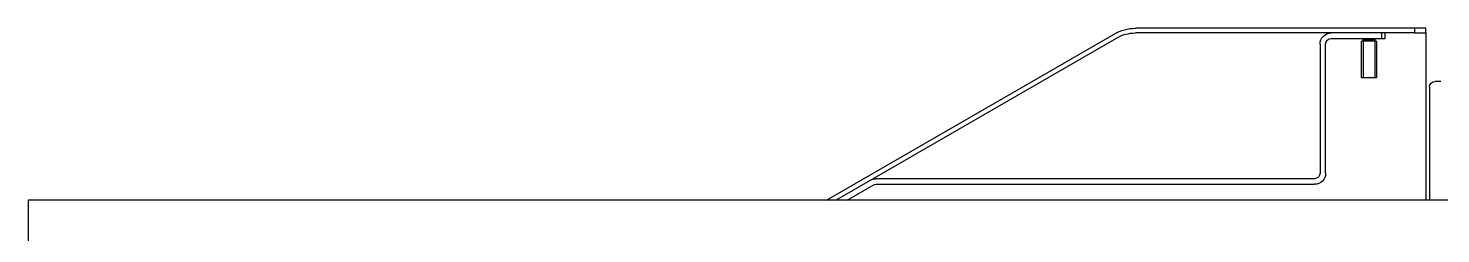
# Model space of a CAD drawing. Header units: millimetres. Extents: x -187347 to 135007, y -6415 to 292048.
# Drawn here: x -51533.3 to -51154.1, y 30336.5 to 30391.6 of the extents above; entities that cross this region are included whole.
import ezdxf

# ---------------------------------------------------------------- set-up
doc = ezdxf.new("R2010")
doc.units = ezdxf.units.MM
doc.header["$LTSCALE"] = 100
doc.layers.get('0').update_dxf_attribs({"lineweight": 18})
doc.layers.add('Layout CAT2', color=6, linetype='Continuous')

# ---------------------------------------------------------------- blocks, each defined once
blk = doc.blocks.new('643h346h634')
at = {"color": 0}
for p, q in [((17229.75, -1751.4), (17229.75, -1676.4)), ((18129.75, -1751.4), (17229.75, -1751.4)), ((17444.08, -1751.4), (17521.26, -1795.96)), ((17446.58, -1751.4), (17521.89, -1794.88)), ((17446.7, -1751.4), (17446.67, -1751.45)), ((17449.58, -1751.4), (17456.6, -1755.45)), ((17604.93, -1796.25), (17604.93, -1751.4)), ((17605.93, -1781.72), (17605.93, -1751.4)), ((17457.35, -1755.65), (17575.04, -1755.65)), ((17575.04, -1757.15), (17457.35, -1757.15)), ((17576.54, -1793.25), (17576.54, -1758.65)), ((17578.04, -1758.65), (17578.04, -1793.25)), ((17591.68, -1784.25), (17587.68, -1784.25)), ((17587.68, -1784.25), (17587.68, -1794.05)), ((17588.11, -1794.05), (17588.11, -1784.25)), ((17591.25, -1794.05), (17591.25, -1784.25)), ((17591.68, -1794.05), (17591.68, -1784.25)), ((17608.93, -1783.22), (17607.43, -1783.22)), ((17601.93, -1796.25), (17527.01, -1796.25)), ((17579.54, -1794.75), (17593.04, -1794.75)), ((17591.68, -1794.05), (17587.68, -1794.05)), ((17588.11, -1794.27), (17588.11, -1794.75)), ((17591.25, -1794.27), (17588.11, -1794.27)), ((17591.25, -1794.75), (17591.25, -1794.27)), ((17593.04, -1794.75), (17594.04, -1794.75)), ((17593.04, -1796.25), (17593.04, -1794.75)), ((17594.04, -1794.75), (17594.04, -1796.25)), ((17601.93, -1796.25), (17604.93, -1796.25)), ((17601.93, -1797.5), (17601.93, -1796.25)), ((17604.93, -1796.25), (17604.93, -1797.5)), ((17601.93, -1797.5), (17527.01, -1797.5)), ((17604.93, -1797.5), (17601.93, -1797.5))]:
    blk.add_line(p, q, dxfattribs=at)
for centre, radius, start, end in [((17457.35, -1754.15), 1.5, 240, 270), ((17457.35, -1754.15), 3, 240, 270), ((17575.04, -1758.65), 3, 0, 90), ((17575.04, -1758.65), 1.5, 0, 90), ((17607.43, -1781.72), 1.5, 180, 270), ((17579.54, -1793.25), 3, 180, 270), ((17579.54, -1793.25), 1.5, 180, 270), ((17527.01, -1786), 11.5, 240, 270), ((17527.01, -1786), 10.25, 240, 270), ((17587.9, -1794.27), 0.215, 0, 90), ((17591.47, -1794.27), 0.215, 90, 180)]:
    blk.add_arc(centre, radius, start, end, dxfattribs=at)

msp = doc.modelspace()

# ---------------------------------------------------------------- block references
at = {"layer": 'Layout CAT2', "xscale": -1, "rotation": 180}
msp.add_blockref('643h346h634', (-68763.03, 28594.1, -3.45), dxfattribs=at)

doc.saveas('drawing.dxf')
